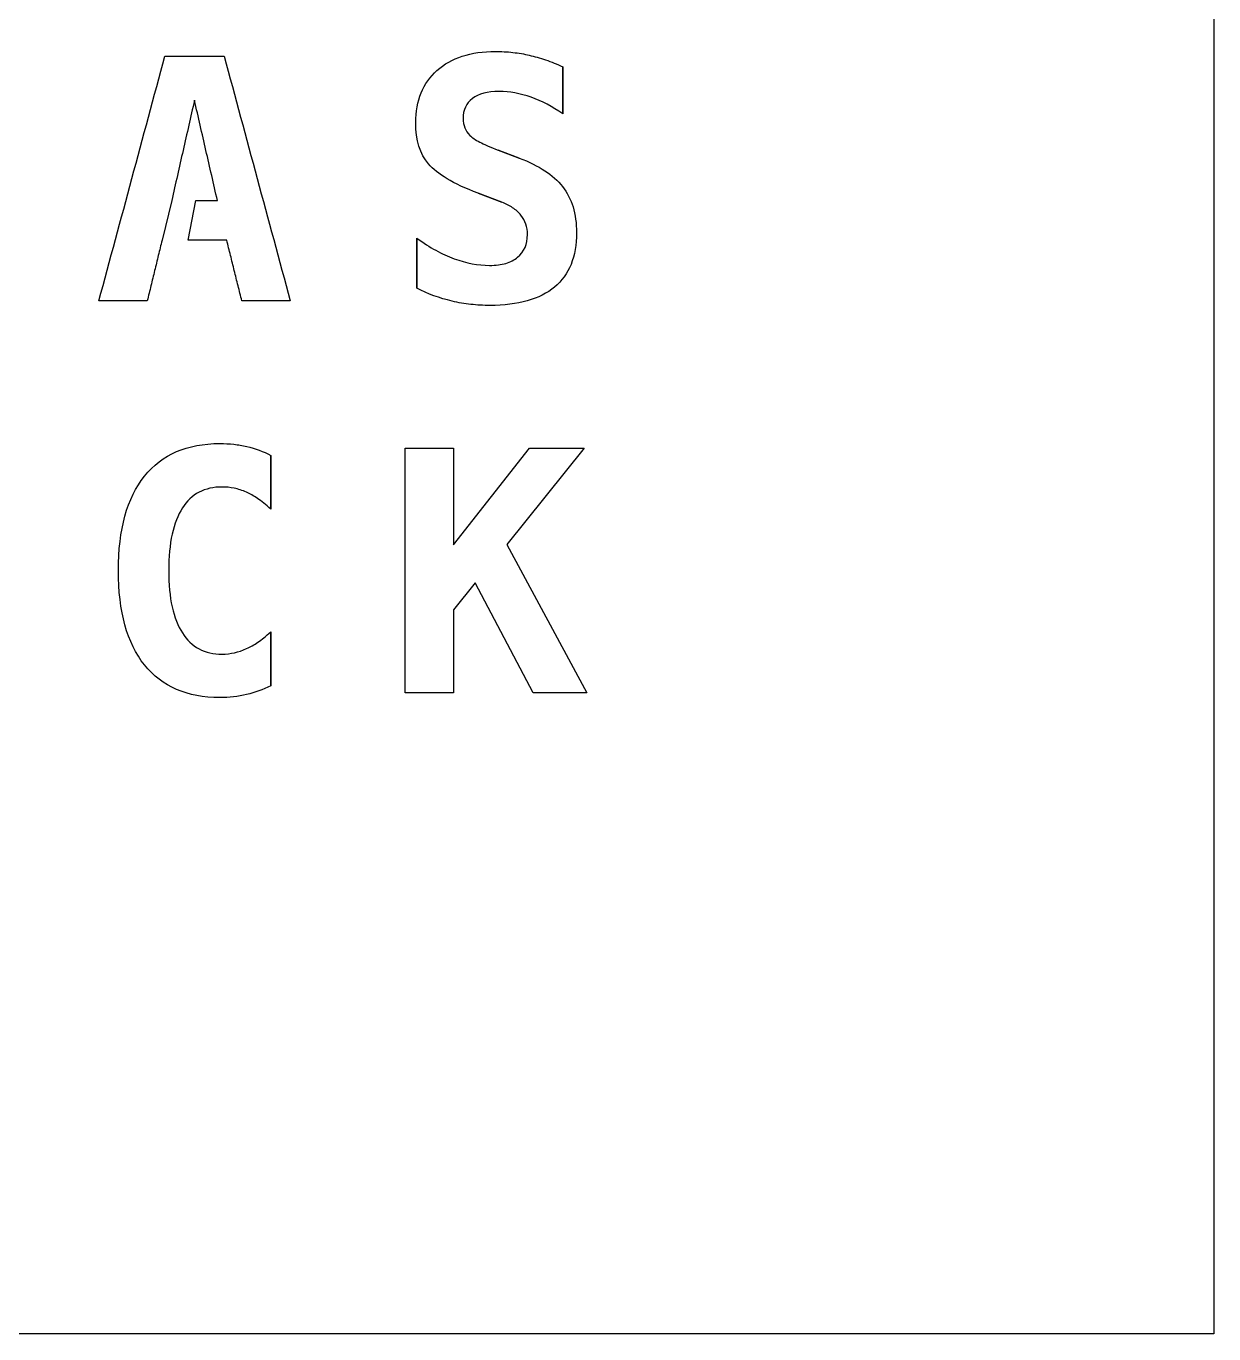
# Model space of a CAD drawing. Header units: centimetres. Extents: x -33.1 to 0, y 0 to 58.4.
# Drawn here: x -11.68 to -5.11, y 30.47 to 37.7 of the extents above; entities that cross this region are included whole.
import ezdxf

# ---------------------------------------------------------------- set-up
doc = ezdxf.new("R2010")
doc.units = ezdxf.units.CM
doc.header["$MEASUREMENT"] = 0
doc.layers.add('clean_face v1_face2', color=7, linetype='Continuous')

msp = doc.modelspace()

# ---------------------------------------------------------------- linework, layer by layer
at = {"layer": 'clean_face v1_face2'}
for p, q in [((-5.111, 58.4148), (-5.111, 30.4748)), ((-10.921, 37.4944), (-10.9096, 37.5367)), ((-10.9096, 37.5367), (-10.8994, 37.5367)), ((-10.8994, 37.5367), (-10.8891, 37.5367)), ((-10.8891, 37.5367), (-10.8789, 37.5367)), ((-10.8789, 37.5367), (-10.8687, 37.5367)), ((-10.8687, 37.5367), (-10.8585, 37.5367)), ((-10.8585, 37.5367), (-10.8482, 37.5367)), ((-10.8482, 37.5367), (-10.838, 37.5367)), ((-10.838, 37.5367), (-10.8278, 37.5367)), ((-10.8278, 37.5367), (-10.8176, 37.5367)), ((-10.8176, 37.5367), (-10.8074, 37.5367)), ((-10.8074, 37.5367), (-10.7971, 37.5367)), ((-10.7971, 37.5367), (-10.7869, 37.5367)), ((-10.7869, 37.5367), (-10.7767, 37.5367)), ((-10.7767, 37.5367), (-10.7665, 37.5367)), ((-10.7665, 37.5367), (-10.7563, 37.5367)), ((-10.7563, 37.5367), (-10.746, 37.5367)), ((-10.746, 37.5367), (-10.7358, 37.5367)), ((-10.7358, 37.5367), (-10.7256, 37.5367)), ((-10.7256, 37.5367), (-10.7153, 37.5367)), ((-10.7153, 37.5367), (-10.7051, 37.5367)), ((-10.7051, 37.5367), (-10.6949, 37.5367)), ((-10.6949, 37.5367), (-10.6847, 37.5367)), ((-10.6847, 37.5367), (-10.6745, 37.5367)), ((-10.6745, 37.5367), (-10.6642, 37.5367)), ((-10.6642, 37.5367), (-10.654, 37.5367)), ((-10.654, 37.5367), (-10.6438, 37.5367)), ((-10.6438, 37.5367), (-10.6336, 37.5367)), ((-10.6336, 37.5367), (-10.6233, 37.5367)), ((-10.6233, 37.5367), (-10.6131, 37.5367)), ((-10.6131, 37.5367), (-10.6029, 37.5367)), ((-10.6029, 37.5367), (-10.5927, 37.5367)), ((-10.5927, 37.5367), (-10.5825, 37.5367)), ((-10.5825, 37.5367), (-10.5711, 37.4944)), ((-10.9438, 37.4099), (-10.9324, 37.4521)), ((-10.9324, 37.4521), (-10.921, 37.4944)), ((-10.5711, 37.4944), (-10.5596, 37.4521)), ((-10.5596, 37.4521), (-10.5482, 37.4099)), ((-8.7107, 37.2168), (-8.7107, 37.4778)), ((-8.7107, 37.4778), (-8.7107, 37.2168)), ((-10.9667, 37.3253), (-10.9552, 37.3676)), ((-10.9552, 37.3676), (-10.9438, 37.4099)), ((-10.5482, 37.4099), (-10.5368, 37.3676)), ((-10.5368, 37.3676), (-10.5254, 37.3253)), ((-10.9781, 37.283), (-10.9667, 37.3253)), ((-10.7465, 37.292), (-10.7504, 37.2747)), ((-10.7425, 37.2747), (-10.7465, 37.292)), ((-10.5254, 37.3253), (-10.514, 37.283)), ((-11.0008, 37.1985), (-10.9895, 37.2408)), ((-10.9895, 37.2408), (-10.9781, 37.283)), ((-10.7622, 37.2228), (-10.7661, 37.2055)), ((-10.7583, 37.2402), (-10.7622, 37.2228)), ((-10.7544, 37.2574), (-10.7583, 37.2402)), ((-10.7504, 37.2747), (-10.7544, 37.2574)), ((-10.7385, 37.2574), (-10.7425, 37.2747)), ((-10.7346, 37.2402), (-10.7385, 37.2574)), ((-10.7306, 37.2228), (-10.7346, 37.2402)), ((-10.7267, 37.2055), (-10.7306, 37.2228)), ((-10.514, 37.283), (-10.5026, 37.2408)), ((-10.5026, 37.2408), (-10.4912, 37.1985)), ((-11.0237, 37.1139), (-11.0123, 37.1562)), ((-11.0123, 37.1562), (-11.0008, 37.1985)), ((-10.778, 37.1537), (-10.7819, 37.1363)), ((-10.774, 37.1709), (-10.778, 37.1537)), ((-10.7701, 37.1882), (-10.774, 37.1709)), ((-10.7661, 37.2055), (-10.7701, 37.1882)), ((-10.7227, 37.1882), (-10.7267, 37.2055)), ((-10.7187, 37.1709), (-10.7227, 37.1882)), ((-10.7147, 37.1537), (-10.7187, 37.1709)), ((-10.7108, 37.1363), (-10.7147, 37.1537)), ((-10.4912, 37.1985), (-10.4798, 37.1562)), ((-10.4798, 37.1562), (-10.4684, 37.1139)), ((-11.0351, 37.0716), (-11.0237, 37.1139)), ((-10.7937, 37.0844), (-10.7976, 37.0671)), ((-10.7898, 37.1017), (-10.7937, 37.0844)), ((-10.7859, 37.119), (-10.7898, 37.1017)), ((-10.7819, 37.1363), (-10.7859, 37.119)), ((-10.7068, 37.119), (-10.7108, 37.1363)), ((-10.7028, 37.1017), (-10.7068, 37.119)), ((-10.6989, 37.0844), (-10.7028, 37.1017)), ((-10.6949, 37.0671), (-10.6989, 37.0844)), ((-10.4684, 37.1139), (-10.4569, 37.0716)), ((-11.0579, 36.9871), (-11.0465, 37.0294)), ((-11.0465, 37.0294), (-11.0351, 37.0716)), ((-10.8094, 37.0152), (-10.8134, 36.9979)), ((-10.8055, 37.0325), (-10.8094, 37.0152)), ((-10.8016, 37.0498), (-10.8055, 37.0325)), ((-10.7976, 37.0671), (-10.8016, 37.0498)), ((-10.691, 37.0498), (-10.6949, 37.0671)), ((-10.687, 37.0325), (-10.691, 37.0498)), ((-10.683, 37.0152), (-10.687, 37.0325)), ((-10.6791, 36.9979), (-10.683, 37.0152)), ((-10.4569, 37.0716), (-10.4455, 37.0294)), ((-10.4455, 37.0294), (-10.4341, 36.9871)), ((-8.9517, 36.9731), (-9.0668, 37.0165)), ((-9.0668, 37.0165), (-8.9517, 36.9731)), ((-11.0808, 36.9025), (-11.0694, 36.9449)), ((-11.0694, 36.9449), (-11.0579, 36.9871)), ((-10.8252, 36.946), (-10.8291, 36.9287)), ((-10.8212, 36.9633), (-10.8252, 36.946)), ((-10.8173, 36.9806), (-10.8212, 36.9633)), ((-10.8134, 36.9979), (-10.8173, 36.9806)), ((-10.6751, 36.9806), (-10.6791, 36.9979)), ((-10.6712, 36.9633), (-10.6751, 36.9806)), ((-10.6672, 36.946), (-10.6712, 36.9633)), ((-10.6632, 36.9287), (-10.6672, 36.946)), ((-10.4341, 36.9871), (-10.4227, 36.9449)), ((-10.4227, 36.9449), (-10.4113, 36.9025)), ((-11.1036, 36.818), (-11.0921, 36.8603)), ((-11.0921, 36.8603), (-11.0808, 36.9025)), ((-10.8448, 36.8595), (-10.8488, 36.8422)), ((-10.8409, 36.8768), (-10.8448, 36.8595)), ((-10.837, 36.8941), (-10.8409, 36.8768)), ((-10.8331, 36.9114), (-10.837, 36.8941)), ((-10.8291, 36.9287), (-10.8331, 36.9114)), ((-10.6592, 36.9114), (-10.6632, 36.9287)), ((-10.6553, 36.8941), (-10.6592, 36.9114)), ((-10.6513, 36.8768), (-10.6553, 36.8941)), ((-10.6474, 36.8595), (-10.6513, 36.8768)), ((-10.6434, 36.8422), (-10.6474, 36.8595)), ((-10.4113, 36.9025), (-10.3999, 36.8603)), ((-10.3999, 36.8603), (-10.3885, 36.818)), ((-11.115, 36.7757), (-11.1036, 36.818)), ((-10.8606, 36.7903), (-10.8646, 36.773)), ((-10.8567, 36.8076), (-10.8606, 36.7903)), ((-10.8527, 36.8249), (-10.8567, 36.8076)), ((-10.8488, 36.8422), (-10.8527, 36.8249)), ((-10.6394, 36.8249), (-10.6434, 36.8422)), ((-10.6355, 36.8076), (-10.6394, 36.8249)), ((-10.6315, 36.7903), (-10.6355, 36.8076)), ((-10.6275, 36.773), (-10.6315, 36.7903)), ((-10.3885, 36.818), (-10.3771, 36.7757)), ((-11.1378, 36.6912), (-11.1264, 36.7334)), ((-11.1264, 36.7334), (-11.115, 36.7757)), ((-10.8724, 36.7384), (-10.9259, 36.5182)), ((-10.8685, 36.7557), (-10.8724, 36.7384)), ((-10.8646, 36.773), (-10.8685, 36.7557)), ((-10.7805, 36.5182), (-10.7381, 36.7384)), ((-10.7381, 36.7384), (-10.7381, 36.7384)), ((-10.7381, 36.7384), (-10.7302, 36.7384)), ((-10.7302, 36.7384), (-10.7223, 36.7384)), ((-10.7223, 36.7384), (-10.7144, 36.7384)), ((-10.7144, 36.7384), (-10.7065, 36.7384)), ((-10.7065, 36.7384), (-10.6986, 36.7384)), ((-10.6986, 36.7384), (-10.6907, 36.7384)), ((-10.6907, 36.7384), (-10.6828, 36.7384)), ((-10.6828, 36.7384), (-10.6749, 36.7384)), ((-10.6749, 36.7384), (-10.667, 36.7384)), ((-10.667, 36.7384), (-10.6591, 36.7384)), ((-10.6591, 36.7384), (-10.6512, 36.7384)), ((-10.6512, 36.7384), (-10.6433, 36.7384)), ((-10.6433, 36.7384), (-10.6354, 36.7384)), ((-10.6354, 36.7384), (-10.6275, 36.7384)), ((-10.6236, 36.7557), (-10.6275, 36.773)), ((-10.6275, 36.7384), (-10.6196, 36.7384)), ((-10.6196, 36.7384), (-10.6236, 36.7557)), ((-10.3771, 36.7757), (-10.3656, 36.7334)), ((-10.3656, 36.7334), (-10.3542, 36.6912)), ((-9.0469, 36.7284), (-9.1783, 36.7782)), ((-9.1783, 36.7782), (-9.0469, 36.7284)), ((-11.1607, 36.6066), (-11.1492, 36.6489)), ((-11.1492, 36.6489), (-11.1378, 36.6912)), ((-10.3542, 36.6912), (-10.3428, 36.6489)), ((-10.3428, 36.6489), (-10.3314, 36.6066)), ((-11.1721, 36.5643), (-11.1607, 36.6066)), ((-10.3314, 36.6066), (-10.32, 36.5643)), ((-11.1949, 36.4798), (-11.1834, 36.522)), ((-11.1834, 36.522), (-11.1721, 36.5643)), ((-10.931, 36.4973), (-10.9335, 36.4868)), ((-10.9284, 36.5078), (-10.931, 36.4973)), ((-10.9259, 36.5182), (-10.9284, 36.5078)), ((-10.7693, 36.5182), (-10.7805, 36.5182)), ((-10.7581, 36.5182), (-10.7693, 36.5182)), ((-10.7469, 36.5182), (-10.7581, 36.5182)), ((-10.7357, 36.5182), (-10.7469, 36.5182)), ((-10.7246, 36.5182), (-10.7357, 36.5182)), ((-10.7134, 36.5182), (-10.7246, 36.5182)), ((-10.7022, 36.5182), (-10.7134, 36.5182)), ((-10.691, 36.5182), (-10.7022, 36.5182)), ((-10.6798, 36.5182), (-10.691, 36.5182)), ((-10.6686, 36.5182), (-10.6798, 36.5182)), ((-10.6575, 36.5182), (-10.6686, 36.5182)), ((-10.6463, 36.5182), (-10.6575, 36.5182)), ((-10.6351, 36.5182), (-10.6463, 36.5182)), ((-10.6239, 36.5182), (-10.6351, 36.5182)), ((-10.6127, 36.5182), (-10.6239, 36.5182)), ((-10.6015, 36.5182), (-10.6127, 36.5182)), ((-10.5904, 36.5182), (-10.6015, 36.5182)), ((-10.5791, 36.5182), (-10.5904, 36.5182)), ((-10.568, 36.5182), (-10.5791, 36.5182)), ((-10.5654, 36.5078), (-10.568, 36.5182)), ((-10.5627, 36.4973), (-10.5654, 36.5078)), ((-10.5602, 36.4868), (-10.5627, 36.4973)), ((-10.32, 36.5643), (-10.3086, 36.522)), ((-10.3086, 36.522), (-10.2972, 36.4798)), ((-9.518, 36.2536), (-9.518, 36.53)), ((-9.518, 36.53), (-9.518, 36.2536)), ((-11.2177, 36.3952), (-11.2063, 36.4375)), ((-11.2063, 36.4375), (-11.1949, 36.4798)), ((-10.9488, 36.4242), (-10.9514, 36.4137)), ((-10.9463, 36.4346), (-10.9488, 36.4242)), ((-10.9437, 36.4451), (-10.9463, 36.4346)), ((-10.9412, 36.4555), (-10.9437, 36.4451)), ((-10.9386, 36.466), (-10.9412, 36.4555)), ((-10.9361, 36.4764), (-10.9386, 36.466)), ((-10.9335, 36.4868), (-10.9361, 36.4764)), ((-10.5576, 36.4764), (-10.5602, 36.4868)), ((-10.5549, 36.466), (-10.5576, 36.4764)), ((-10.5523, 36.4555), (-10.5549, 36.466)), ((-10.5497, 36.4451), (-10.5523, 36.4555)), ((-10.5471, 36.4346), (-10.5497, 36.4451)), ((-10.5445, 36.4242), (-10.5471, 36.4346)), ((-10.5419, 36.4137), (-10.5445, 36.4242)), ((-10.2972, 36.4798), (-10.2858, 36.4375)), ((-10.2858, 36.4375), (-10.2744, 36.3952)), ((-11.2405, 36.3107), (-11.2291, 36.3529)), ((-11.2291, 36.3529), (-11.2177, 36.3952)), ((-10.9641, 36.3615), (-10.9667, 36.351)), ((-10.9616, 36.3719), (-10.9641, 36.3615)), ((-10.959, 36.3823), (-10.9616, 36.3719)), ((-10.9565, 36.3928), (-10.959, 36.3823)), ((-10.9539, 36.4033), (-10.9565, 36.3928)), ((-10.9514, 36.4137), (-10.9539, 36.4033)), ((-10.5393, 36.4033), (-10.5419, 36.4137)), ((-10.5367, 36.3928), (-10.5393, 36.4033)), ((-10.5341, 36.3823), (-10.5367, 36.3928)), ((-10.5315, 36.3719), (-10.5341, 36.3823)), ((-10.5289, 36.3615), (-10.5315, 36.3719)), ((-10.5263, 36.351), (-10.5289, 36.3615)), ((-10.2744, 36.3952), (-10.2629, 36.3529)), ((-10.2629, 36.3529), (-10.2515, 36.3107)), ((-11.2519, 36.2684), (-11.2405, 36.3107)), ((-10.9819, 36.2883), (-10.9845, 36.2779)), ((-10.9794, 36.2988), (-10.9819, 36.2883)), ((-10.9769, 36.3092), (-10.9794, 36.2988)), ((-10.9743, 36.3197), (-10.9769, 36.3092)), ((-10.9717, 36.3301), (-10.9743, 36.3197)), ((-10.9692, 36.3406), (-10.9717, 36.3301)), ((-10.9667, 36.351), (-10.9692, 36.3406)), ((-10.5237, 36.3406), (-10.5263, 36.351)), ((-10.5211, 36.3301), (-10.5237, 36.3406)), ((-10.5185, 36.3197), (-10.5211, 36.3301)), ((-10.5159, 36.3092), (-10.5185, 36.3197)), ((-10.5132, 36.2988), (-10.5159, 36.3092)), ((-10.5107, 36.2883), (-10.5132, 36.2988)), ((-10.5081, 36.2779), (-10.5107, 36.2883)), ((-10.2515, 36.3107), (-10.2401, 36.2684)), ((-11.2747, 36.1838), (-11.2634, 36.2261)), ((-11.2634, 36.2261), (-11.2519, 36.2684)), ((-10.9998, 36.2152), (-11.0023, 36.2047)), ((-10.9972, 36.2256), (-10.9998, 36.2152)), ((-10.9947, 36.2361), (-10.9972, 36.2256)), ((-10.9921, 36.2465), (-10.9947, 36.2361)), ((-10.9896, 36.257), (-10.9921, 36.2465)), ((-10.9871, 36.2674), (-10.9896, 36.257)), ((-10.9845, 36.2779), (-10.9871, 36.2674)), ((-10.5054, 36.2674), (-10.5081, 36.2779)), ((-10.5028, 36.257), (-10.5054, 36.2674)), ((-10.5002, 36.2465), (-10.5028, 36.257)), ((-10.4976, 36.2361), (-10.5002, 36.2465)), ((-10.495, 36.2256), (-10.4976, 36.2361)), ((-10.4924, 36.2152), (-10.495, 36.2256)), ((-10.4898, 36.2047), (-10.4924, 36.2152)), ((-10.2401, 36.2684), (-10.2287, 36.2261)), ((-10.2287, 36.2261), (-10.2173, 36.1838)), ((-11.2664, 36.1838), (-11.2747, 36.1838)), ((-11.258, 36.1838), (-11.2664, 36.1838)), ((-11.2497, 36.1838), (-11.258, 36.1838)), ((-11.2413, 36.1838), (-11.2497, 36.1838)), ((-11.233, 36.1838), (-11.2413, 36.1838)), ((-11.2247, 36.1838), (-11.233, 36.1838)), ((-11.2163, 36.1838), (-11.2247, 36.1838)), ((-11.2079, 36.1838), (-11.2163, 36.1838)), ((-11.1996, 36.1838), (-11.2079, 36.1838)), ((-11.1912, 36.1838), (-11.1996, 36.1838)), ((-11.1828, 36.1838), (-11.1912, 36.1838)), ((-11.1745, 36.1838), (-11.1828, 36.1838)), ((-11.1662, 36.1838), (-11.1745, 36.1838)), ((-11.1578, 36.1838), (-11.1662, 36.1838)), ((-11.1494, 36.1838), (-11.1578, 36.1838)), ((-11.1411, 36.1838), (-11.1494, 36.1838)), ((-11.1328, 36.1838), (-11.1411, 36.1838)), ((-11.1244, 36.1838), (-11.1328, 36.1838)), ((-11.116, 36.1838), (-11.1244, 36.1838)), ((-11.1077, 36.1838), (-11.116, 36.1838)), ((-11.0993, 36.1838), (-11.1077, 36.1838)), ((-11.091, 36.1838), (-11.0993, 36.1838)), ((-11.0826, 36.1838), (-11.091, 36.1838)), ((-11.0743, 36.1838), (-11.0826, 36.1838)), ((-11.0659, 36.1838), (-11.0743, 36.1838)), ((-11.0576, 36.1838), (-11.0659, 36.1838)), ((-11.0492, 36.1838), (-11.0576, 36.1838)), ((-11.0409, 36.1838), (-11.0492, 36.1838)), ((-11.0325, 36.1838), (-11.0409, 36.1838)), ((-11.0241, 36.1838), (-11.0325, 36.1838)), ((-11.0158, 36.1838), (-11.0241, 36.1838)), ((-11.0074, 36.1838), (-11.0158, 36.1838)), ((-11.0049, 36.1943), (-11.0074, 36.1838)), ((-11.0023, 36.2047), (-11.0049, 36.1943)), ((-10.4872, 36.1943), (-10.4898, 36.2047)), ((-10.4846, 36.1838), (-10.4872, 36.1943)), ((-10.4762, 36.1838), (-10.4846, 36.1838)), ((-10.4679, 36.1838), (-10.4762, 36.1838)), ((-10.4595, 36.1838), (-10.4679, 36.1838)), ((-10.4512, 36.1838), (-10.4595, 36.1838)), ((-10.4428, 36.1838), (-10.4512, 36.1838)), ((-10.4345, 36.1838), (-10.4428, 36.1838)), ((-10.4261, 36.1838), (-10.4345, 36.1838)), ((-10.4178, 36.1838), (-10.4261, 36.1838)), ((-10.4094, 36.1838), (-10.4178, 36.1838)), ((-10.4011, 36.1838), (-10.4094, 36.1838)), ((-10.3927, 36.1838), (-10.4011, 36.1838)), ((-10.3844, 36.1838), (-10.3927, 36.1838)), ((-10.376, 36.1838), (-10.3844, 36.1838)), ((-10.3676, 36.1838), (-10.376, 36.1838)), ((-10.3593, 36.1838), (-10.3676, 36.1838)), ((-10.3509, 36.1838), (-10.3593, 36.1838)), ((-10.3426, 36.1838), (-10.3509, 36.1838)), ((-10.3342, 36.1838), (-10.3426, 36.1838)), ((-10.3259, 36.1838), (-10.3342, 36.1838)), ((-10.3175, 36.1838), (-10.3259, 36.1838)), ((-10.3092, 36.1838), (-10.3175, 36.1838)), ((-10.3008, 36.1838), (-10.3092, 36.1838)), ((-10.2925, 36.1838), (-10.3008, 36.1838)), ((-10.2841, 36.1838), (-10.2925, 36.1838)), ((-10.2758, 36.1838), (-10.2841, 36.1838)), ((-10.2674, 36.1838), (-10.2758, 36.1838)), ((-10.2591, 36.1838), (-10.2674, 36.1838)), ((-10.2507, 36.1838), (-10.2591, 36.1838)), ((-10.2423, 36.1838), (-10.2507, 36.1838)), ((-10.234, 36.1838), (-10.2423, 36.1838)), ((-10.2257, 36.1838), (-10.234, 36.1838)), ((-10.2173, 36.1838), (-10.2257, 36.1838)), ((-9.581, 34.0168), (-9.581, 35.3697)), ((-9.581, 35.3697), (-9.3137, 35.3697)), ((-9.3137, 34.8351), (-8.8951, 35.3697)), ((-9.3137, 35.3697), (-9.3137, 34.8351)), ((-8.5924, 35.3697), (-9.0192, 34.8369)), ((-8.8951, 35.3697), (-8.5924, 35.3697)), ((-10.3251, 35.3298), (-10.3251, 35.0326)), ((-10.3251, 35.0326), (-10.3251, 35.3298)), ((-9.0192, 34.8369), (-8.577, 34.0168)), ((-9.195, 34.6258), (-9.3137, 34.4753)), ((-8.8742, 34.0168), (-9.195, 34.6258)), ((-9.3137, 34.4753), (-9.3137, 34.0168)), ((-10.3251, 34.3539), (-10.3251, 34.0567)), ((-10.3251, 34.0567), (-10.3251, 34.3539)), ((-9.3137, 34.0168), (-9.581, 34.0168)), ((-8.577, 34.0168), (-8.8742, 34.0168)), ((-5.111, 30.4748), (-33.051, 30.4748))]:
    msp.add_line(p, q, dxfattribs=at)
for points in [[(-9.4057, 37.4569), (-9.3266, 37.527), (-9.219, 37.5621), (-9.0831, 37.5621)], [(-9.0831, 37.5621), (-9.0505, 37.5621), (-9.0181, 37.5602), (-8.9861, 37.5566)], [(-8.9861, 37.5566), (-8.9541, 37.553), (-8.9239, 37.5479), (-8.8955, 37.5412)], [(-8.8955, 37.5412), (-8.8671, 37.5346), (-8.8371, 37.5259), (-8.8053, 37.5154)], [(-8.8053, 37.5154), (-8.7737, 37.5048), (-8.7421, 37.4923), (-8.7107, 37.4778)], [(-9.5235, 37.1679), (-9.5235, 37.2911), (-9.4842, 37.3875), (-9.4057, 37.4569)], [(-9.2099, 37.302), (-9.2444, 37.276), (-9.2616, 37.2392), (-9.2616, 37.1914)], [(-9.0623, 37.341), (-9.1269, 37.341), (-9.1761, 37.328), (-9.2099, 37.302)], [(-8.8856, 37.3092), (-8.9454, 37.3304), (-9.0042, 37.341), (-9.0623, 37.341)], [(-8.7107, 37.2168), (-8.7674, 37.2573), (-8.8258, 37.2881), (-8.8856, 37.3092)], [(-9.4519, 36.9404), (-9.4996, 36.996), (-9.5235, 37.0718), (-9.5235, 37.1679)], [(-9.2616, 37.1914), (-9.2616, 37.154), (-9.2489, 37.1229), (-9.2236, 37.0981)], [(-9.2236, 37.0981), (-9.2115, 37.086), (-9.1935, 37.0737), (-9.1696, 37.061)], [(-9.1696, 37.061), (-9.1458, 37.0483), (-9.1115, 37.0334), (-9.0668, 37.0165)], [(-9.3495, 36.8585), (-9.3942, 36.8853), (-9.4283, 36.9126), (-9.4519, 36.9404)], [(-8.9517, 36.9731), (-8.8961, 36.9519), (-8.8487, 36.9285), (-8.8095, 36.9028)], [(-9.1783, 36.7782), (-9.2477, 36.8048), (-9.3048, 36.8315), (-9.3495, 36.8585)], [(-8.8095, 36.9028), (-8.7702, 36.8772), (-8.7376, 36.848), (-8.7116, 36.8154)], [(-8.7116, 36.8154), (-8.6602, 36.7496), (-8.6345, 36.6646), (-8.6345, 36.5607)], [(-8.9875, 36.698), (-9.0054, 36.7098), (-9.0251, 36.72), (-9.0469, 36.7284)], [(-8.9418, 36.6568), (-8.9545, 36.6725), (-8.9697, 36.6863), (-8.9875, 36.698)], [(-8.9055, 36.5499), (-8.9055, 36.5909), (-8.9176, 36.6266), (-8.9418, 36.6568)], [(-9.518, 36.53), (-9.4806, 36.5034), (-9.4453, 36.481), (-9.4121, 36.4629)], [(-8.9599, 36.4249), (-8.9236, 36.4551), (-8.9055, 36.4968), (-8.9055, 36.5499)], [(-8.6345, 36.5607), (-8.6345, 36.4273), (-8.675, 36.327), (-8.756, 36.2599)], [(-9.4121, 36.4629), (-9.3788, 36.4448), (-9.345, 36.4293), (-9.3106, 36.4167)], [(-9.0251, 36.3909), (-8.9998, 36.3984), (-8.978, 36.4098), (-8.9599, 36.4249)], [(-9.3106, 36.4167), (-9.2435, 36.3919), (-9.1783, 36.3795), (-9.1148, 36.3795)], [(-9.1148, 36.3795), (-9.0804, 36.3795), (-9.0505, 36.3833), (-9.0251, 36.3909)], [(-9.3223, 36.182), (-9.3912, 36.1983), (-9.4564, 36.2222), (-9.518, 36.2536)], [(-8.756, 36.2599), (-8.8375, 36.1923), (-8.9565, 36.1584), (-9.113, 36.1584)], [(-9.219, 36.1639), (-9.2534, 36.1675), (-9.2879, 36.1735), (-9.3223, 36.182)], [(-9.113, 36.1584), (-9.1492, 36.1584), (-9.1846, 36.1603), (-9.219, 36.1639)], [(-11.0228, 35.2147), (-10.9745, 35.2751), (-10.9156, 35.3203), (-10.8461, 35.3502)], [(-10.8461, 35.3502), (-10.7767, 35.3801), (-10.6969, 35.3951), (-10.6069, 35.3951)], [(-10.6069, 35.3951), (-10.5797, 35.3951), (-10.5539, 35.3937), (-10.5295, 35.391)], [(-10.5295, 35.391), (-10.505, 35.3882), (-10.4809, 35.3842), (-10.4574, 35.3787)], [(-10.4574, 35.3787), (-10.4097, 35.3679), (-10.3656, 35.3515), (-10.3251, 35.3298)], [(-11.1669, 34.6928), (-11.1669, 34.9205), (-11.1189, 35.0945), (-11.0228, 35.2147)], [(-10.5933, 35.1549), (-10.69, 35.1549), (-10.7634, 35.1162), (-10.8135, 35.0389)], [(-10.5267, 35.1482), (-10.5488, 35.1526), (-10.571, 35.1549), (-10.5933, 35.1549)], [(-10.4592, 35.1259), (-10.4821, 35.1362), (-10.5047, 35.1436), (-10.5267, 35.1482)], [(-10.398, 35.092), (-10.4195, 35.1061), (-10.4399, 35.1175), (-10.4592, 35.1259)], [(-10.3251, 35.0326), (-10.3523, 35.058), (-10.3766, 35.0777), (-10.398, 35.092)], [(-10.8135, 35.0389), (-10.8637, 34.9604), (-10.8888, 34.845), (-10.8888, 34.6928)], [(-11.0228, 34.1717), (-11.1189, 34.2926), (-11.1669, 34.4663), (-11.1669, 34.6928)], [(-10.8888, 34.6928), (-10.8888, 34.5405), (-10.8637, 34.4258), (-10.8135, 34.3485)], [(-10.8135, 34.3485), (-10.7634, 34.2705), (-10.69, 34.2315), (-10.5933, 34.2315)], [(-10.3953, 34.2973), (-10.3745, 34.3114), (-10.3511, 34.3303), (-10.3251, 34.3539)], [(-10.5933, 34.2315), (-10.5468, 34.2315), (-10.5018, 34.2415), (-10.4583, 34.2615)], [(-10.4583, 34.2615), (-10.4372, 34.2711), (-10.4162, 34.283), (-10.3953, 34.2973)], [(-10.8461, 34.0363), (-10.9156, 34.0662), (-10.9745, 34.1113), (-11.0228, 34.1717)], [(-10.3251, 34.0567), (-10.3674, 34.0349), (-10.4118, 34.0186), (-10.4583, 34.0077)], [(-10.6069, 33.9914), (-10.6969, 33.9914), (-10.7767, 34.0064), (-10.8461, 34.0363)], [(-10.4583, 34.0077), (-10.5042, 33.9969), (-10.5537, 33.9914), (-10.6069, 33.9914)]]:
    msp.add_open_spline(points, degree=3, dxfattribs=at)

doc.saveas('drawing.dxf')
